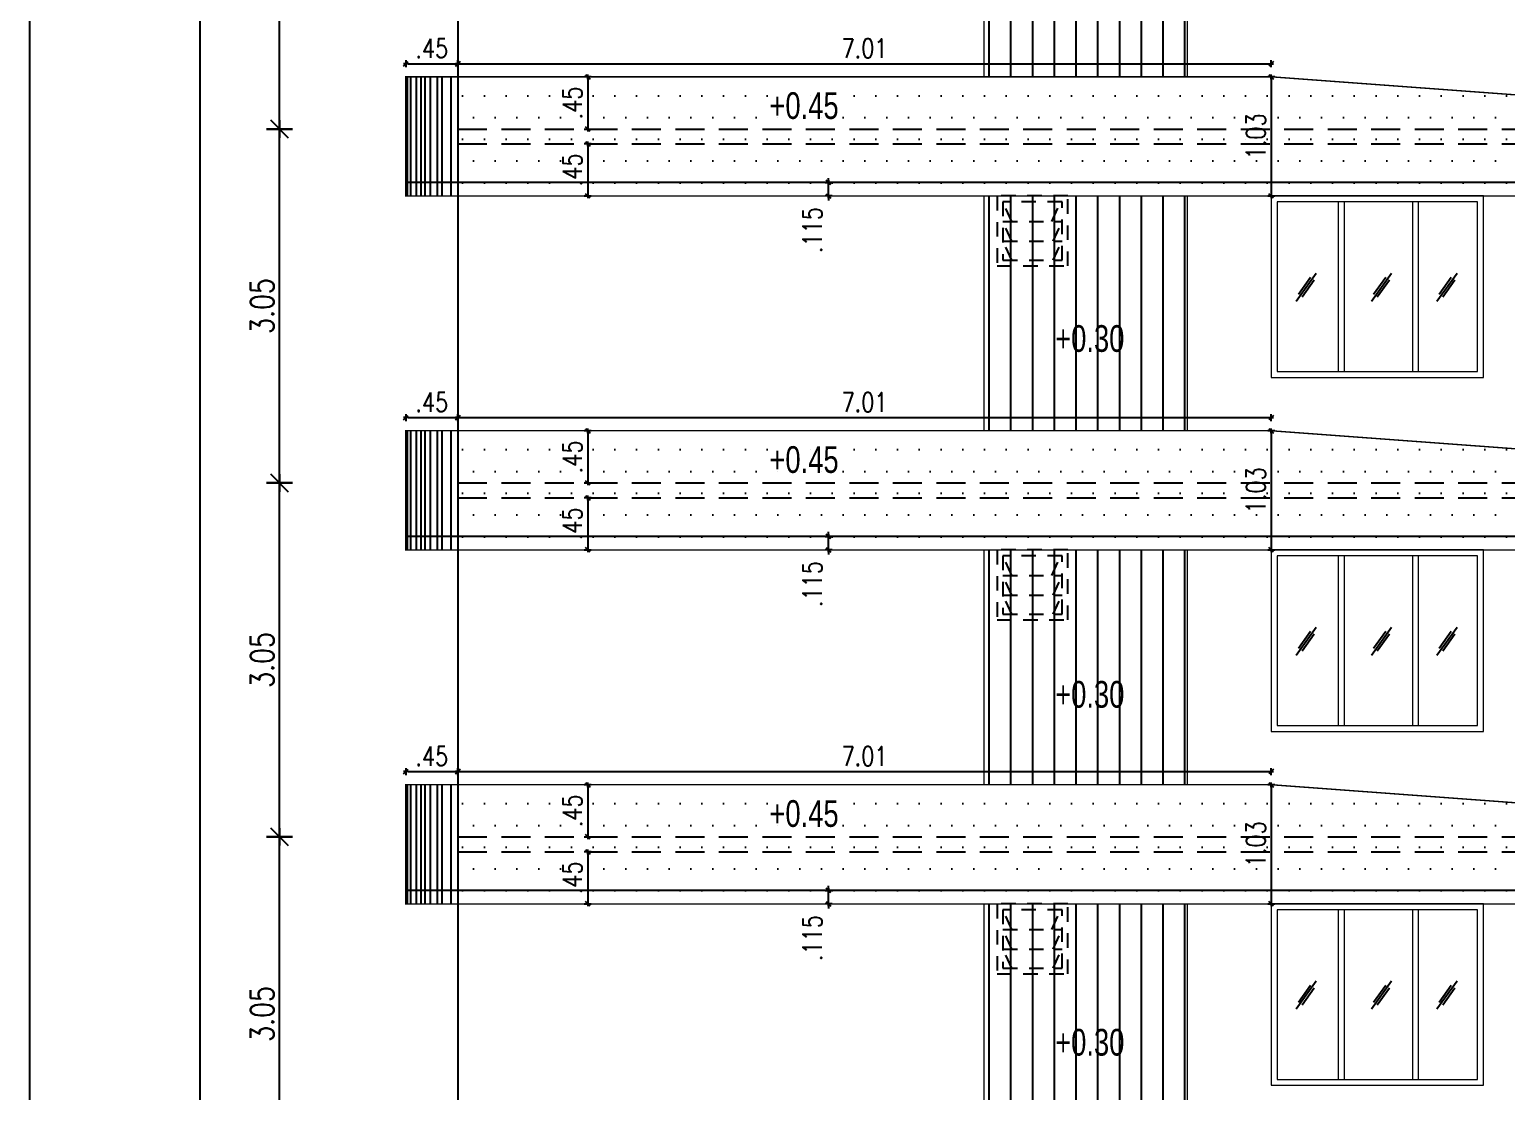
# Model space of a CAD drawing. Header units: inches. Extents: x 14331 to 14549, y 2557 to 2714.
# Drawn here: x 14498.24 to 14510.97, y 2676.19 to 2685.34 of the extents above; entities that cross this region are included whole.
import ezdxf
from ezdxf.enums import TextEntityAlignment as Align

# ---------------------------------------------------------------- set-up
doc = ezdxf.new("R2010")
doc.units = ezdxf.units.IN
doc.header["$LTSCALE"] = 0.25
doc.header["$MEASUREMENT"] = 0
doc.header["$PDMODE"] = 35
doc.linetypes.add('1', pattern=[0])
doc.linetypes.add('DASHEDX2', pattern=[1.5, 1, -0.5])
for name, color, linetype in [('dim-details', 7, 'Continuous'), ('ELE.PROJ.', 1, 'Continuous'), ('GLASS WINDOW', 251, '1'), ('hatch', 251, 'Continuous'), ('proj-internal', 1, 'DASHEDX2'), ('wall', 7, 'Continuous'), ('WORK TEX', 6, 'Continuous'), ('WORKING DIM', 7, 'Continuous')]:
    doc.layers.add(name, color=color, linetype=linetype)
doc.layers.add('WINDOW', color=106, linetype='Continuous', lineweight=13)
doc.styles.add('ARL', font='swisscl_0.ttf')
doc.styles.add('romans', font='romans.shx', dxfattribs={"width": 0.8})
doc.dimstyles.new('121', dxfattribs={"dimscale": 0.1, "dimtxt": 1.65, "dimasz": 0.2, "dimexe": 0.03125, "dimexo": 0.25, "dimgap": 0.5, "dimtad": 1, "dimzin": 4, "dimdsep": 46, "dimtxsty": 'romans', "dimblk1": 'MINITICK', "dimblk2": 'MINITICK', "dimsah": 1, "dimcen": 1, "dimse1": 1, "dimse2": 1, "dimclrd": 252, "dimclre": 256, "dimclrt": 7, "dimadec": 3, "dimazin": 0, "dimtfac": 0.8, "dimtix": 1, "dimtmove": 2, "dimatfit": 3, "dimfxl": 0, "dimtolj": 1, "dimtzin": 3, "dimarcsym": 0})
doc.dimstyles.new('minitick-100', dxfattribs={"dimscale": 0.1, "dimtxt": 2, "dimasz": 0.75, "dimexe": 0.03125, "dimexo": 0.25, "dimgap": 0.5, "dimtad": 1, "dimzin": 4, "dimdsep": 46, "dimtxsty": 'romans', "dimblk1": 'MINITICK', "dimblk2": 'MINITICK', "dimsah": 1, "dimcen": 1, "dimse1": 1, "dimse2": 1, "dimclrd": 252, "dimclre": 256, "dimclrt": 256, "dimadec": 3, "dimazin": 0, "dimtfac": 0.8, "dimtix": 1, "dimtmove": 2, "dimatfit": 3, "dimfxl": 0, "dimtolj": 1, "dimtzin": 3, "dimarcsym": 0})

# ---------------------------------------------------------------- blocks, each defined once
blk = doc.blocks.new('MINITICK')
at = {"color": 7}
for p, q in [((1, 1), (-1, -1)), ((-1, 0), (1, 0)), ((0, -1.5), (0, 1.5))]:
    blk.add_line(p, q, dxfattribs=at)
blk = doc.blocks.new('*D1898')
at = {"layer": 'Defpoints', "color": 0, "transparency": 16777216}
for p in [(14501.93, 2678.95), (14501.48, 2678.841), (14501.93, 2678.841)]:
    blk.add_point(p, dxfattribs=at)
at = {"layer": 'WORKING DIM', "color": 252, "lineweight": -2, "transparency": 16777216}
blk.add_line((14501.5, 2678.95), (14501.91, 2678.95), dxfattribs=at)
at = {"layer": 'WORKING DIM', "color": 252, "lineweight": -2, "transparency": 16777216, "xscale": 0.02, "yscale": 0.02, "zscale": 0.02, "rotation": 180}
blk.add_blockref('MINITICK', (14501.48, 2678.95), dxfattribs=at)
at = {"layer": 'WORKING DIM', "color": 252, "lineweight": -2, "transparency": 16777216, "xscale": 0.02, "yscale": 0.02, "zscale": 0.02}
blk.add_blockref('MINITICK', (14501.93, 2678.95), dxfattribs=at)
at = {"layer": 'WORKING DIM', "color": 7, "transparency": 16777216, "insert": (14501.705, 2679.083), "char_height": 0.165, "attachment_point": 5, "style": 'romans'}
blk.add_mtext('\\A1;.45', dxfattribs=at)
blk = doc.blocks.new('*D1904')
at = {"layer": 'Defpoints', "color": 0, "transparency": 16777216}
for p in [(14502.855, 2678.837), (14502.855, 2678.387), (14503.049, 2678.387)]:
    blk.add_point(p, dxfattribs=at)
at = {"layer": 'WORKING DIM', "color": 252, "lineweight": -2, "transparency": 16777216}
blk.add_line((14503.049, 2678.817), (14503.049, 2678.407), dxfattribs=at)
at = {"layer": 'WORKING DIM', "color": 252, "lineweight": -2, "transparency": 16777216, "xscale": 0.02, "yscale": 0.02, "zscale": 0.02}
for p, rotation in [((14503.049, 2678.837), 90), ((14503.049, 2678.387), 270)]:
    blk.add_blockref('MINITICK', p, dxfattribs=dict(at, rotation=rotation))
at = {"layer": 'WORKING DIM', "color": 7, "transparency": 16777216, "insert": (14502.917, 2678.612), "char_height": 0.165, "attachment_point": 5, "rotation": 90, "style": 'romans'}
blk.add_mtext('\\A1;.45', dxfattribs=at)
blk = doc.blocks.new('*D1905')
at = {"layer": 'Defpoints', "color": 0, "transparency": 16777216}
for p in [(14503.293, 2678.26), (14503.049, 2677.81), (14503.293, 2677.81)]:
    blk.add_point(p, dxfattribs=at)
at = {"layer": 'WORKING DIM', "color": 252, "lineweight": -2, "transparency": 16777216}
blk.add_line((14503.049, 2678.24), (14503.049, 2677.83), dxfattribs=at)
at = {"layer": 'WORKING DIM', "color": 252, "lineweight": -2, "transparency": 16777216, "xscale": 0.02, "yscale": 0.02, "zscale": 0.02}
for p, rotation in [((14503.049, 2678.26), 90), ((14503.049, 2677.81), 270)]:
    blk.add_blockref('MINITICK', p, dxfattribs=dict(at, rotation=rotation))
at = {"layer": 'WORKING DIM', "color": 7, "transparency": 16777216, "insert": (14502.917, 2678.035), "char_height": 0.165, "attachment_point": 5, "rotation": 90, "style": 'romans'}
blk.add_mtext('\\A1;.45', dxfattribs=at)
blk = doc.blocks.new('*D1899')
at = {"layer": 'Defpoints', "color": 0, "transparency": 16777216}
for p in [(14505.126, 2677.925), (14505.325, 2677.925), (14505.325, 2677.81)]:
    blk.add_point(p, dxfattribs=at)
at = {"layer": 'WORKING DIM', "color": 252, "lineweight": -2, "transparency": 16777216}
for p, q in [((14505.126, 2677.945), (14505.126, 2677.965)), ((14505.126, 2677.81), (14505.126, 2677.925)), ((14505.126, 2677.79), (14505.126, 2677.77))]:
    blk.add_line(p, q, dxfattribs=at)
at = {"layer": 'WORKING DIM', "color": 252, "lineweight": -2, "transparency": 16777216, "xscale": 0.02, "yscale": 0.02, "zscale": 0.02}
for p, rotation in [((14505.126, 2677.925), 270), ((14505.126, 2677.81), 90)]:
    blk.add_blockref('MINITICK', p, dxfattribs=dict(at, rotation=rotation))
at = {"layer": 'WORKING DIM', "color": 7, "transparency": 16777216, "insert": (14504.986, 2677.516), "char_height": 0.165, "attachment_point": 5, "rotation": 90, "style": 'romans'}
blk.add_mtext('\\A1;.115', dxfattribs=at)
blk = doc.blocks.new('*D1906')
at = {"layer": 'Defpoints', "color": 0, "transparency": 16777216}
for p in [(14508.943, 2678.837), (14508.943, 2677.81), (14508.943, 2677.81)]:
    blk.add_point(p, dxfattribs=at)
at = {"layer": 'WORKING DIM', "color": 252, "lineweight": -2, "transparency": 16777216}
blk.add_line((14508.943, 2678.817), (14508.943, 2677.83), dxfattribs=at)
at = {"layer": 'WORKING DIM', "color": 252, "lineweight": -2, "transparency": 16777216, "xscale": 0.02, "yscale": 0.02, "zscale": 0.02}
for p, rotation in [((14508.943, 2678.837), 90), ((14508.943, 2677.81), 270)]:
    blk.add_blockref('MINITICK', p, dxfattribs=dict(at, rotation=rotation))
at = {"layer": 'WORKING DIM', "color": 7, "transparency": 16777216, "insert": (14508.81, 2678.324), "char_height": 0.165, "attachment_point": 5, "rotation": 90, "style": 'romans'}
blk.add_mtext('\\A1;1.03', dxfattribs=at)
blk = doc.blocks.new('*D1913')
at = {"layer": 'Defpoints', "color": 0, "transparency": 16777216}
for p in [(14501.93, 2682), (14501.48, 2681.891), (14501.93, 2681.891)]:
    blk.add_point(p, dxfattribs=at)
at = {"layer": 'WORKING DIM', "color": 252, "lineweight": -2, "transparency": 16777216}
blk.add_line((14501.5, 2682), (14501.91, 2682), dxfattribs=at)
at = {"layer": 'WORKING DIM', "color": 252, "lineweight": -2, "transparency": 16777216, "xscale": 0.02, "yscale": 0.02, "zscale": 0.02, "rotation": 180}
blk.add_blockref('MINITICK', (14501.48, 2682), dxfattribs=at)
at = {"layer": 'WORKING DIM', "color": 252, "lineweight": -2, "transparency": 16777216, "xscale": 0.02, "yscale": 0.02, "zscale": 0.02}
blk.add_blockref('MINITICK', (14501.93, 2682), dxfattribs=at)
at = {"layer": 'WORKING DIM', "color": 7, "transparency": 16777216, "insert": (14501.705, 2682.133), "char_height": 0.165, "attachment_point": 5, "style": 'romans'}
blk.add_mtext('\\A1;.45', dxfattribs=at)
blk = doc.blocks.new('*D1919')
at = {"layer": 'Defpoints', "color": 0, "transparency": 16777216}
for p in [(14502.855, 2681.887), (14502.855, 2681.437), (14503.049, 2681.437)]:
    blk.add_point(p, dxfattribs=at)
at = {"layer": 'WORKING DIM', "color": 252, "lineweight": -2, "transparency": 16777216}
blk.add_line((14503.049, 2681.867), (14503.049, 2681.457), dxfattribs=at)
at = {"layer": 'WORKING DIM', "color": 252, "lineweight": -2, "transparency": 16777216, "xscale": 0.02, "yscale": 0.02, "zscale": 0.02}
for p, rotation in [((14503.049, 2681.887), 90), ((14503.049, 2681.437), 270)]:
    blk.add_blockref('MINITICK', p, dxfattribs=dict(at, rotation=rotation))
at = {"layer": 'WORKING DIM', "color": 7, "transparency": 16777216, "insert": (14502.917, 2681.662), "char_height": 0.165, "attachment_point": 5, "rotation": 90, "style": 'romans'}
blk.add_mtext('\\A1;.45', dxfattribs=at)
blk = doc.blocks.new('*D1920')
at = {"layer": 'Defpoints', "color": 0, "transparency": 16777216}
for p in [(14503.293, 2681.31), (14503.049, 2680.86), (14503.293, 2680.86)]:
    blk.add_point(p, dxfattribs=at)
at = {"layer": 'WORKING DIM', "color": 252, "lineweight": -2, "transparency": 16777216}
blk.add_line((14503.049, 2681.29), (14503.049, 2680.88), dxfattribs=at)
at = {"layer": 'WORKING DIM', "color": 252, "lineweight": -2, "transparency": 16777216, "xscale": 0.02, "yscale": 0.02, "zscale": 0.02}
for p, rotation in [((14503.049, 2681.31), 90), ((14503.049, 2680.86), 270)]:
    blk.add_blockref('MINITICK', p, dxfattribs=dict(at, rotation=rotation))
at = {"layer": 'WORKING DIM', "color": 7, "transparency": 16777216, "insert": (14502.917, 2681.085), "char_height": 0.165, "attachment_point": 5, "rotation": 90, "style": 'romans'}
blk.add_mtext('\\A1;.45', dxfattribs=at)
blk = doc.blocks.new('*D1914')
at = {"layer": 'Defpoints', "color": 0, "transparency": 16777216}
for p in [(14505.126, 2680.975), (14505.325, 2680.975), (14505.325, 2680.86)]:
    blk.add_point(p, dxfattribs=at)
at = {"layer": 'WORKING DIM', "color": 252, "lineweight": -2, "transparency": 16777216}
for p, q in [((14505.126, 2680.995), (14505.126, 2681.015)), ((14505.126, 2680.86), (14505.126, 2680.975)), ((14505.126, 2680.84), (14505.126, 2680.82))]:
    blk.add_line(p, q, dxfattribs=at)
at = {"layer": 'WORKING DIM', "color": 252, "lineweight": -2, "transparency": 16777216, "xscale": 0.02, "yscale": 0.02, "zscale": 0.02}
for p, rotation in [((14505.126, 2680.975), 270), ((14505.126, 2680.86), 90)]:
    blk.add_blockref('MINITICK', p, dxfattribs=dict(at, rotation=rotation))
at = {"layer": 'WORKING DIM', "color": 7, "transparency": 16777216, "insert": (14504.986, 2680.566), "char_height": 0.165, "attachment_point": 5, "rotation": 90, "style": 'romans'}
blk.add_mtext('\\A1;.115', dxfattribs=at)
blk = doc.blocks.new('*D1921')
at = {"layer": 'Defpoints', "color": 0, "transparency": 16777216}
for p in [(14508.943, 2681.887), (14508.943, 2680.86), (14508.943, 2680.86)]:
    blk.add_point(p, dxfattribs=at)
at = {"layer": 'WORKING DIM', "color": 252, "lineweight": -2, "transparency": 16777216}
blk.add_line((14508.943, 2681.867), (14508.943, 2680.88), dxfattribs=at)
at = {"layer": 'WORKING DIM', "color": 252, "lineweight": -2, "transparency": 16777216, "xscale": 0.02, "yscale": 0.02, "zscale": 0.02}
for p, rotation in [((14508.943, 2681.887), 90), ((14508.943, 2680.86), 270)]:
    blk.add_blockref('MINITICK', p, dxfattribs=dict(at, rotation=rotation))
at = {"layer": 'WORKING DIM', "color": 7, "transparency": 16777216, "insert": (14508.81, 2681.374), "char_height": 0.165, "attachment_point": 5, "rotation": 90, "style": 'romans'}
blk.add_mtext('\\A1;1.03', dxfattribs=at)
blk = doc.blocks.new('*D1928')
at = {"layer": 'Defpoints', "color": 0, "transparency": 16777216}
for p in [(14501.93, 2685.05), (14501.48, 2684.941), (14501.93, 2684.941)]:
    blk.add_point(p, dxfattribs=at)
at = {"layer": 'WORKING DIM', "color": 252, "lineweight": -2, "transparency": 16777216}
blk.add_line((14501.5, 2685.05), (14501.91, 2685.05), dxfattribs=at)
at = {"layer": 'WORKING DIM', "color": 252, "lineweight": -2, "transparency": 16777216, "xscale": 0.02, "yscale": 0.02, "zscale": 0.02, "rotation": 180}
blk.add_blockref('MINITICK', (14501.48, 2685.05), dxfattribs=at)
at = {"layer": 'WORKING DIM', "color": 252, "lineweight": -2, "transparency": 16777216, "xscale": 0.02, "yscale": 0.02, "zscale": 0.02}
blk.add_blockref('MINITICK', (14501.93, 2685.05), dxfattribs=at)
at = {"layer": 'WORKING DIM', "color": 7, "transparency": 16777216, "insert": (14501.705, 2685.183), "char_height": 0.165, "attachment_point": 5, "style": 'romans'}
blk.add_mtext('\\A1;.45', dxfattribs=at)
blk = doc.blocks.new('*D1934')
at = {"layer": 'Defpoints', "color": 0, "transparency": 16777216}
for p in [(14502.855, 2684.937), (14502.855, 2684.487), (14503.049, 2684.487)]:
    blk.add_point(p, dxfattribs=at)
at = {"layer": 'WORKING DIM', "color": 252, "lineweight": -2, "transparency": 16777216}
blk.add_line((14503.049, 2684.917), (14503.049, 2684.507), dxfattribs=at)
at = {"layer": 'WORKING DIM', "color": 252, "lineweight": -2, "transparency": 16777216, "xscale": 0.02, "yscale": 0.02, "zscale": 0.02}
for p, rotation in [((14503.049, 2684.937), 90), ((14503.049, 2684.487), 270)]:
    blk.add_blockref('MINITICK', p, dxfattribs=dict(at, rotation=rotation))
at = {"layer": 'WORKING DIM', "color": 7, "transparency": 16777216, "insert": (14502.917, 2684.712), "char_height": 0.165, "attachment_point": 5, "rotation": 90, "style": 'romans'}
blk.add_mtext('\\A1;.45', dxfattribs=at)
blk = doc.blocks.new('*D1935')
at = {"layer": 'Defpoints', "color": 0, "transparency": 16777216}
for p in [(14503.293, 2684.36), (14503.049, 2683.91), (14503.293, 2683.91)]:
    blk.add_point(p, dxfattribs=at)
at = {"layer": 'WORKING DIM', "color": 252, "lineweight": -2, "transparency": 16777216}
blk.add_line((14503.049, 2684.34), (14503.049, 2683.93), dxfattribs=at)
at = {"layer": 'WORKING DIM', "color": 252, "lineweight": -2, "transparency": 16777216, "xscale": 0.02, "yscale": 0.02, "zscale": 0.02}
for p, rotation in [((14503.049, 2684.36), 90), ((14503.049, 2683.91), 270)]:
    blk.add_blockref('MINITICK', p, dxfattribs=dict(at, rotation=rotation))
at = {"layer": 'WORKING DIM', "color": 7, "transparency": 16777216, "insert": (14502.917, 2684.135), "char_height": 0.165, "attachment_point": 5, "rotation": 90, "style": 'romans'}
blk.add_mtext('\\A1;.45', dxfattribs=at)
blk = doc.blocks.new('*D1929')
at = {"layer": 'Defpoints', "color": 0, "transparency": 16777216}
for p in [(14505.126, 2684.025), (14505.325, 2684.025), (14505.325, 2683.91)]:
    blk.add_point(p, dxfattribs=at)
at = {"layer": 'WORKING DIM', "color": 252, "lineweight": -2, "transparency": 16777216}
for p, q in [((14505.126, 2684.045), (14505.126, 2684.065)), ((14505.126, 2683.91), (14505.126, 2684.025)), ((14505.126, 2683.89), (14505.126, 2683.87))]:
    blk.add_line(p, q, dxfattribs=at)
at = {"layer": 'WORKING DIM', "color": 252, "lineweight": -2, "transparency": 16777216, "xscale": 0.02, "yscale": 0.02, "zscale": 0.02}
for p, rotation in [((14505.126, 2684.025), 270), ((14505.126, 2683.91), 90)]:
    blk.add_blockref('MINITICK', p, dxfattribs=dict(at, rotation=rotation))
at = {"layer": 'WORKING DIM', "color": 7, "transparency": 16777216, "insert": (14504.986, 2683.616), "char_height": 0.165, "attachment_point": 5, "rotation": 90, "style": 'romans'}
blk.add_mtext('\\A1;.115', dxfattribs=at)
blk = doc.blocks.new('*D1936')
at = {"layer": 'Defpoints', "color": 0, "transparency": 16777216}
for p in [(14508.943, 2684.937), (14508.943, 2683.91), (14508.943, 2683.91)]:
    blk.add_point(p, dxfattribs=at)
at = {"layer": 'WORKING DIM', "color": 252, "lineweight": -2, "transparency": 16777216}
blk.add_line((14508.943, 2684.917), (14508.943, 2683.93), dxfattribs=at)
at = {"layer": 'WORKING DIM', "color": 252, "lineweight": -2, "transparency": 16777216, "xscale": 0.02, "yscale": 0.02, "zscale": 0.02}
for p, rotation in [((14508.943, 2684.937), 90), ((14508.943, 2683.91), 270)]:
    blk.add_blockref('MINITICK', p, dxfattribs=dict(at, rotation=rotation))
at = {"layer": 'WORKING DIM', "color": 7, "transparency": 16777216, "insert": (14508.81, 2684.424), "char_height": 0.165, "attachment_point": 5, "rotation": 90, "style": 'romans'}
blk.add_mtext('\\A1;1.03', dxfattribs=at)
blk = doc.blocks.new('*D1976')
at = {"layer": 'Defpoints', "color": 0, "transparency": 16777216}
for p in [(14500.393, 2678.387), (14502.436, 2678.387), (14502.436, 2675.337)]:
    blk.add_point(p, dxfattribs=at)
at = {"layer": 'dim-details', "color": 252, "lineweight": -2, "transparency": 16777216}
blk.add_line((14500.393, 2675.412), (14500.393, 2678.312), dxfattribs=at)
at = {"layer": 'dim-details', "color": 252, "lineweight": -2, "transparency": 16777216, "xscale": 0.07500000000000001, "yscale": 0.07500000000000001, "zscale": 0.07500000000000001}
for p, rotation in [((14500.393, 2678.387), 90), ((14500.393, 2675.337), 270)]:
    blk.add_blockref('MINITICK', p, dxfattribs=dict(at, rotation=rotation))
at = {"layer": 'dim-details', "transparency": 16777216, "insert": (14500.243, 2676.862), "char_height": 0.2, "attachment_point": 5, "rotation": 90, "style": 'romans'}
blk.add_mtext('\\A1;3.05', dxfattribs=at)
blk = doc.blocks.new('*D1977')
at = {"layer": 'Defpoints', "color": 0, "transparency": 16777216}
for p in [(14500.393, 2681.437), (14502.389, 2681.437), (14502.389, 2678.387)]:
    blk.add_point(p, dxfattribs=at)
at = {"layer": 'dim-details', "color": 252, "lineweight": -2, "transparency": 16777216}
blk.add_line((14500.393, 2678.462), (14500.393, 2681.362), dxfattribs=at)
at = {"layer": 'dim-details', "color": 252, "lineweight": -2, "transparency": 16777216, "xscale": 0.07500000000000001, "yscale": 0.07500000000000001, "zscale": 0.07500000000000001}
for p, rotation in [((14500.393, 2681.437), 90), ((14500.393, 2678.387), 270)]:
    blk.add_blockref('MINITICK', p, dxfattribs=dict(at, rotation=rotation))
at = {"layer": 'dim-details', "transparency": 16777216, "insert": (14500.243, 2679.912), "char_height": 0.2, "attachment_point": 5, "rotation": 90, "style": 'romans'}
blk.add_mtext('\\A1;3.05', dxfattribs=at)
blk = doc.blocks.new('*D1978')
at = {"layer": 'Defpoints', "color": 0, "transparency": 16777216}
for p in [(14500.393, 2684.487), (14502.389, 2684.487), (14502.389, 2681.437)]:
    blk.add_point(p, dxfattribs=at)
at = {"layer": 'dim-details', "color": 252, "lineweight": -2, "transparency": 16777216}
blk.add_line((14500.393, 2681.512), (14500.393, 2684.412), dxfattribs=at)
at = {"layer": 'dim-details', "color": 252, "lineweight": -2, "transparency": 16777216, "xscale": 0.07500000000000001, "yscale": 0.07500000000000001, "zscale": 0.07500000000000001}
for p, rotation in [((14500.393, 2684.487), 90), ((14500.393, 2681.437), 270)]:
    blk.add_blockref('MINITICK', p, dxfattribs=dict(at, rotation=rotation))
at = {"layer": 'dim-details', "transparency": 16777216, "insert": (14500.243, 2682.962), "char_height": 0.2, "attachment_point": 5, "rotation": 90, "style": 'romans'}
blk.add_mtext('\\A1;3.05', dxfattribs=at)
blk = doc.blocks.new('*D1979')
at = {"layer": 'Defpoints', "color": 0, "transparency": 16777216}
for p in [(14500.393, 2687.537), (14502.389, 2687.537), (14502.389, 2684.487)]:
    blk.add_point(p, dxfattribs=at)
at = {"layer": 'dim-details', "color": 252, "lineweight": -2, "transparency": 16777216}
blk.add_line((14500.393, 2684.562), (14500.393, 2687.462), dxfattribs=at)
at = {"layer": 'dim-details', "color": 252, "lineweight": -2, "transparency": 16777216, "xscale": 0.07500000000000001, "yscale": 0.07500000000000001, "zscale": 0.07500000000000001}
for p, rotation in [((14500.393, 2687.537), 90), ((14500.393, 2684.487), 270)]:
    blk.add_blockref('MINITICK', p, dxfattribs=dict(at, rotation=rotation))
at = {"layer": 'dim-details', "transparency": 16777216, "insert": (14500.243, 2686.012), "char_height": 0.2, "attachment_point": 5, "rotation": 90, "style": 'romans'}
blk.add_mtext('\\A1;3.05', dxfattribs=at)
blk = doc.blocks.new('*D1982')
at = {"layer": 'Defpoints', "color": 0, "transparency": 16777216}
for p in [(14499.708, 2690.587), (14502.979, 2690.587), (14501.43, 2650.61)]:
    blk.add_point(p, dxfattribs=at)
at = {"layer": 'dim-details', "color": 252, "lineweight": -2, "transparency": 16777216}
blk.add_line((14499.708, 2650.685), (14499.708, 2690.512), dxfattribs=at)
at = {"layer": 'dim-details', "color": 252, "lineweight": -2, "transparency": 16777216, "xscale": 0.07500000000000001, "yscale": 0.07500000000000001, "zscale": 0.07500000000000001}
for p, rotation in [((14499.708, 2690.587), 90), ((14499.708, 2650.61), 270)]:
    blk.add_blockref('MINITICK', p, dxfattribs=dict(at, rotation=rotation))
at = {"layer": 'dim-details', "transparency": 16777216, "insert": (14499.558, 2670.599), "char_height": 0.2, "attachment_point": 5, "rotation": 90, "style": 'romans'}
blk.add_mtext('\\A1;39.98', dxfattribs=at)
blk = doc.blocks.new('*D2000')
at = {"layer": 'Defpoints', "color": 0, "transparency": 16777216}
for p in [(14508.943, 2678.95), (14501.93, 2678.837), (14508.943, 2678.837)]:
    blk.add_point(p, dxfattribs=at)
at = {"layer": 'WORKING DIM', "color": 252, "lineweight": -2, "transparency": 16777216}
blk.add_line((14501.95, 2678.95), (14508.923, 2678.95), dxfattribs=at)
at = {"layer": 'WORKING DIM', "color": 252, "lineweight": -2, "transparency": 16777216, "xscale": 0.02, "yscale": 0.02, "zscale": 0.02, "rotation": 180}
blk.add_blockref('MINITICK', (14501.93, 2678.95), dxfattribs=at)
at = {"layer": 'WORKING DIM', "color": 252, "lineweight": -2, "transparency": 16777216, "xscale": 0.02, "yscale": 0.02, "zscale": 0.02}
blk.add_blockref('MINITICK', (14508.943, 2678.95), dxfattribs=at)
at = {"layer": 'WORKING DIM', "color": 7, "transparency": 16777216, "insert": (14505.436, 2679.083), "char_height": 0.165, "attachment_point": 5, "style": 'romans'}
blk.add_mtext('\\A1;7.01', dxfattribs=at)
blk = doc.blocks.new('*D2002')
at = {"layer": 'Defpoints', "color": 0, "transparency": 16777216}
for p in [(14508.943, 2682), (14501.93, 2681.887), (14508.943, 2681.887)]:
    blk.add_point(p, dxfattribs=at)
at = {"layer": 'WORKING DIM', "color": 252, "lineweight": -2, "transparency": 16777216}
blk.add_line((14501.95, 2682), (14508.923, 2682), dxfattribs=at)
at = {"layer": 'WORKING DIM', "color": 252, "lineweight": -2, "transparency": 16777216, "xscale": 0.02, "yscale": 0.02, "zscale": 0.02, "rotation": 180}
blk.add_blockref('MINITICK', (14501.93, 2682), dxfattribs=at)
at = {"layer": 'WORKING DIM', "color": 252, "lineweight": -2, "transparency": 16777216, "xscale": 0.02, "yscale": 0.02, "zscale": 0.02}
blk.add_blockref('MINITICK', (14508.943, 2682), dxfattribs=at)
at = {"layer": 'WORKING DIM', "color": 7, "transparency": 16777216, "insert": (14505.436, 2682.133), "char_height": 0.165, "attachment_point": 5, "style": 'romans'}
blk.add_mtext('\\A1;7.01', dxfattribs=at)
blk = doc.blocks.new('*D2004')
at = {"layer": 'Defpoints', "color": 0, "transparency": 16777216}
for p in [(14508.943, 2685.05), (14501.93, 2684.937), (14508.943, 2684.937)]:
    blk.add_point(p, dxfattribs=at)
at = {"layer": 'WORKING DIM', "color": 252, "lineweight": -2, "transparency": 16777216}
blk.add_line((14501.95, 2685.05), (14508.923, 2685.05), dxfattribs=at)
at = {"layer": 'WORKING DIM', "color": 252, "lineweight": -2, "transparency": 16777216, "xscale": 0.02, "yscale": 0.02, "zscale": 0.02, "rotation": 180}
blk.add_blockref('MINITICK', (14501.93, 2685.05), dxfattribs=at)
at = {"layer": 'WORKING DIM', "color": 252, "lineweight": -2, "transparency": 16777216, "xscale": 0.02, "yscale": 0.02, "zscale": 0.02}
blk.add_blockref('MINITICK', (14508.943, 2685.05), dxfattribs=at)
at = {"layer": 'WORKING DIM', "color": 7, "transparency": 16777216, "insert": (14505.436, 2685.183), "char_height": 0.165, "attachment_point": 5, "style": 'romans'}
blk.add_mtext('\\A1;7.01', dxfattribs=at)

msp = doc.modelspace()

# ---------------------------------------------------------------- hatches: boundary and pattern name
at = {"layer": 'hatch'}
h = msp.add_hatch(dxfattribs=at)
h.set_pattern_fill('ANSI31', color=36, scale=1.5, angle=45)
h.set_pattern_definition([(90, (-332.42704, 47.77431), (-0.1875, 3e-17), [])])
h.paths.add_polyline_path([(14508.218, 2686.96), (14506.465, 2686.96), (14506.465, 2684.937), (14508.218, 2684.937)])
at = {"layer": 'hatch', "true_color": 0xc7b399}
h = msp.add_hatch(dxfattribs=at)
h.set_pattern_fill('DOTS', color=253, scale=3)
h.set_pattern_definition([(0, (-346.71688, 47.77428), (0.09375, 0.1875), [0, -0.1875])])
h.paths.add_polyline_path([(14515.04, 2684.487), (14508.943, 2684.937), (14501.93, 2684.937), (14501.93, 2683.91), (14515.04, 2683.91)])
at = {"layer": 'hatch'}
h = msp.add_hatch(dxfattribs=at)
h.set_pattern_fill('ANSI31', color=36, scale=1.5, angle=45)
h.set_pattern_definition([(90, (-332.42704, 44.72428), (-0.1875, 3e-17), [])])
h.paths.add_polyline_path([(14508.218, 2683.91), (14506.465, 2683.91), (14506.465, 2681.887), (14508.218, 2681.887)])
at = {"layer": 'hatch', "true_color": 0xc7b399}
h = msp.add_hatch(dxfattribs=at)
h.set_pattern_fill('DOTS', color=253, scale=3)
h.set_pattern_definition([(0, (-346.71688, 44.72428), (0.09375, 0.1875), [0, -0.1875])])
h.paths.add_polyline_path([(14515.04, 2681.437), (14508.943, 2681.887), (14501.93, 2681.887), (14501.93, 2680.86), (14515.04, 2680.86)])
at = {"layer": 'hatch'}
h = msp.add_hatch(dxfattribs=at)
h.set_pattern_fill('ANSI31', color=36, scale=1.5, angle=45)
h.set_pattern_definition([(90, (-332.42704, 41.67428), (-0.1875, 3e-17), [])])
h.paths.add_polyline_path([(14508.218, 2680.86), (14506.465, 2680.86), (14506.465, 2678.837), (14508.218, 2678.837)])
at = {"layer": 'hatch', "true_color": 0xc7b399}
h = msp.add_hatch(dxfattribs=at)
h.set_pattern_fill('DOTS', color=253, scale=3)
h.set_pattern_definition([(0, (-346.71688, 41.67428), (0.09375, 0.1875), [0, -0.1875])])
h.paths.add_polyline_path([(14515.04, 2678.387), (14508.943, 2678.837), (14501.93, 2678.837), (14501.93, 2677.81), (14515.04, 2677.81)])
at = {"layer": 'hatch'}
h = msp.add_hatch(dxfattribs=at)
h.set_pattern_fill('ANSI31', color=36, scale=1.5, angle=45)
h.set_pattern_definition([(90, (-332.42704, 38.62428), (-0.1875, 3e-17), [])])
h.paths.add_polyline_path([(14508.218, 2677.81), (14506.465, 2677.81), (14506.465, 2675.787), (14508.218, 2675.787)])

# ---------------------------------------------------------------- linework, layer by layer
at = {"layer": 'ELE.PROJ.', "color": 8}
for p, q in [((14501.492, 2684.941), (14501.492, 2683.91)), ((14501.521, 2684.941), (14501.521, 2683.91)), ((14501.57, 2684.941), (14501.57, 2683.91)), ((14501.611, 2684.941), (14501.611, 2683.91)), ((14501.644, 2684.941), (14501.644, 2683.91)), ((14501.69, 2684.941), (14501.69, 2683.91)), ((14501.751, 2684.941), (14501.751, 2683.91)), ((14501.791, 2684.941), (14501.791, 2683.91)), ((14501.869, 2684.941), (14501.869, 2683.91)), ((14501.492, 2681.891), (14501.492, 2680.86)), ((14501.521, 2681.891), (14501.521, 2680.86)), ((14501.57, 2681.891), (14501.57, 2680.86)), ((14501.611, 2681.891), (14501.611, 2680.86)), ((14501.644, 2681.891), (14501.644, 2680.86)), ((14501.69, 2681.891), (14501.69, 2680.86)), ((14501.751, 2681.891), (14501.751, 2680.86)), ((14501.791, 2681.891), (14501.791, 2680.86)), ((14501.869, 2681.891), (14501.869, 2680.86)), ((14501.492, 2678.841), (14501.492, 2677.81)), ((14501.521, 2678.841), (14501.521, 2677.81)), ((14501.57, 2678.841), (14501.57, 2677.81)), ((14501.611, 2678.841), (14501.611, 2677.81)), ((14501.644, 2678.841), (14501.644, 2677.81)), ((14501.69, 2678.841), (14501.69, 2677.81)), ((14501.751, 2678.841), (14501.751, 2677.81)), ((14501.791, 2678.841), (14501.791, 2677.81)), ((14501.869, 2678.841), (14501.869, 2677.81))]:
    msp.add_line(p, q, dxfattribs=at)
at = {"layer": 'ELE.PROJ.'}
for p, q in [((14515.04, 2684.025), (14501.48, 2684.025)), ((14515.04, 2680.975), (14501.48, 2680.975)), ((14515.04, 2677.925), (14501.48, 2677.925))]:
    msp.add_line(p, q, dxfattribs=at)
at = {"layer": 'ELE.PROJ.', "color": 36, "const_width": 0.012}
for points in [[(14506.465, 2686.96), (14508.218, 2686.96), (14508.218, 2684.937), (14506.465, 2684.937)], [(14506.465, 2683.91), (14508.218, 2683.91), (14508.218, 2681.887), (14506.465, 2681.887)], [(14506.465, 2680.86), (14508.218, 2680.86), (14508.218, 2678.837), (14506.465, 2678.837)], [(14506.465, 2677.81), (14508.218, 2677.81), (14508.218, 2675.787), (14506.465, 2675.787)]]:
    msp.add_lwpolyline(points, close=True, dxfattribs=at)
at = {"layer": 'ELE.PROJ.', "const_width": 0.012}
for points in [[(14515.04, 2683.91), (14515.04, 2684.487), (14508.943, 2684.937), (14501.48, 2684.937), (14501.48, 2683.91), (14515.04, 2683.91)], [(14515.04, 2680.86), (14515.04, 2681.437), (14508.943, 2681.887), (14501.48, 2681.887), (14501.48, 2680.86), (14515.04, 2680.86)], [(14515.04, 2677.81), (14515.04, 2678.387), (14508.943, 2678.837), (14501.48, 2678.837), (14501.48, 2677.81), (14515.04, 2677.81)]]:
    msp.add_lwpolyline(points, dxfattribs=at)
at = {"layer": 'GLASS WINDOW', "color": 4, "ltscale": 200}
for p, q in [((14509.331, 2683.243), (14509.158, 2683.002)), ((14509.281, 2683.207), (14509.176, 2683.061)), ((14509.98, 2683.243), (14509.806, 2683.002)), ((14509.93, 2683.207), (14509.825, 2683.061)), ((14510.545, 2683.243), (14510.371, 2683.002)), ((14510.494, 2683.207), (14510.389, 2683.061)), ((14509.313, 2683.184), (14509.208, 2683.038)), ((14509.962, 2683.184), (14509.857, 2683.038)), ((14510.526, 2683.184), (14510.421, 2683.038)), ((14509.331, 2680.193), (14509.158, 2679.952)), ((14509.281, 2680.157), (14509.176, 2680.011)), ((14509.98, 2680.193), (14509.806, 2679.952)), ((14509.93, 2680.157), (14509.825, 2680.011)), ((14510.545, 2680.193), (14510.371, 2679.952)), ((14510.494, 2680.157), (14510.389, 2680.011)), ((14509.313, 2680.134), (14509.208, 2679.988)), ((14509.962, 2680.134), (14509.857, 2679.988)), ((14510.526, 2680.134), (14510.421, 2679.988)), ((14509.331, 2677.143), (14509.158, 2676.902)), ((14509.281, 2677.107), (14509.176, 2676.961)), ((14509.313, 2677.084), (14509.208, 2676.938)), ((14509.98, 2677.143), (14509.806, 2676.902)), ((14509.93, 2677.107), (14509.825, 2676.961)), ((14509.962, 2677.084), (14509.857, 2676.938)), ((14510.545, 2677.143), (14510.371, 2676.902)), ((14510.494, 2677.107), (14510.389, 2676.961)), ((14510.526, 2677.084), (14510.421, 2676.938))]:
    msp.add_line(p, q, dxfattribs=at)
at = {"layer": 'proj-internal', "color": 251}
for p, q in [((14501.93, 2684.487), (14533.371, 2684.487)), ((14501.93, 2684.36), (14533.371, 2684.36)), ((14501.93, 2681.437), (14533.371, 2681.437)), ((14501.93, 2681.31), (14533.371, 2681.31)), ((14501.93, 2678.387), (14533.371, 2678.387)), ((14501.93, 2678.26), (14533.371, 2678.26))]:
    msp.add_line(p, q, dxfattribs=at)
at = {"layer": 'proj-internal', "color": 251, "ltscale": 0.5}
for p, q in [((14506.707, 2683.69), (14506.629, 2683.86)), ((14507.052, 2683.69), (14507.129, 2683.86)), ((14506.629, 2683.69), (14507.139, 2683.69)), ((14506.707, 2683.52), (14506.629, 2683.69)), ((14507.062, 2683.52), (14507.139, 2683.69)), ((14506.629, 2683.52), (14507.139, 2683.52)), ((14506.707, 2683.357), (14506.629, 2683.52)), ((14507.062, 2683.357), (14507.139, 2683.52)), ((14506.707, 2680.64), (14506.629, 2680.81)), ((14507.052, 2680.64), (14507.129, 2680.81)), ((14506.629, 2680.64), (14507.139, 2680.64)), ((14506.707, 2680.47), (14506.629, 2680.64)), ((14507.062, 2680.47), (14507.139, 2680.64)), ((14506.629, 2680.47), (14507.139, 2680.47)), ((14506.707, 2680.307), (14506.629, 2680.47)), ((14507.062, 2680.307), (14507.139, 2680.47)), ((14506.707, 2677.59), (14506.629, 2677.76)), ((14507.052, 2677.59), (14507.129, 2677.76)), ((14506.629, 2677.59), (14507.139, 2677.59)), ((14506.707, 2677.42), (14506.629, 2677.59)), ((14507.062, 2677.42), (14507.139, 2677.59)), ((14506.629, 2677.42), (14507.139, 2677.42)), ((14506.707, 2677.257), (14506.629, 2677.42)), ((14507.062, 2677.257), (14507.139, 2677.42))]:
    msp.add_line(p, q, dxfattribs=at)
for points in [[(14506.579, 2683.307), (14507.189, 2683.307), (14507.189, 2683.91), (14506.579, 2683.91)], [(14506.629, 2683.357), (14507.139, 2683.357), (14507.139, 2683.86), (14506.629, 2683.86)], [(14506.579, 2680.257), (14507.189, 2680.257), (14507.189, 2680.86), (14506.579, 2680.86)], [(14506.629, 2680.307), (14507.139, 2680.307), (14507.139, 2680.81), (14506.629, 2680.81)], [(14506.579, 2677.207), (14507.189, 2677.207), (14507.189, 2677.81), (14506.579, 2677.81)], [(14506.629, 2677.257), (14507.139, 2677.257), (14507.139, 2677.76), (14506.629, 2677.76)]]:
    msp.add_lwpolyline(points, close=True, dxfattribs=at)
at = {"layer": 'wall'}
msp.add_line((14501.93, 2691.737), (14501.93, 2650.61), dxfattribs=at)
msp.add_lwpolyline([(14536.405, 2697.058), (14498.237, 2697.058), (14498.237, 2643.083), (14536.405, 2643.083)], close=True, dxfattribs=at)
at = {"layer": 'WINDOW'}
for p, q in [((14509.52, 2683.86), (14509.52, 2682.397)), ((14509.57, 2683.86), (14509.57, 2682.397)), ((14510.159, 2683.86), (14510.159, 2682.397)), ((14510.209, 2683.86), (14510.209, 2682.397)), ((14509.52, 2680.81), (14509.52, 2679.347)), ((14509.57, 2680.81), (14509.57, 2679.347)), ((14510.159, 2680.81), (14510.159, 2679.347)), ((14510.209, 2680.81), (14510.209, 2679.347)), ((14509.52, 2677.76), (14509.52, 2676.297)), ((14509.57, 2677.76), (14509.57, 2676.297)), ((14510.159, 2677.76), (14510.159, 2676.297)), ((14510.209, 2677.76), (14510.209, 2676.297))]:
    msp.add_line(p, q, dxfattribs=at)
for points in [[(14508.943, 2682.347), (14510.771, 2682.347), (14510.771, 2683.91), (14508.943, 2683.91)], [(14508.993, 2682.397), (14510.721, 2682.397), (14510.721, 2683.86), (14508.993, 2683.86)], [(14508.943, 2679.297), (14510.771, 2679.297), (14510.771, 2680.86), (14508.943, 2680.86)], [(14508.993, 2679.347), (14510.721, 2679.347), (14510.721, 2680.81), (14508.993, 2680.81)], [(14508.943, 2676.247), (14510.771, 2676.247), (14510.771, 2677.81), (14508.943, 2677.81)], [(14508.993, 2676.297), (14510.721, 2676.297), (14510.721, 2677.76), (14508.993, 2677.76)]]:
    msp.add_lwpolyline(points, close=True, dxfattribs=at)

# ---------------------------------------------------------------- texts
at = {"layer": 'WORK TEX', "color": 7, "style": 'ARL'}
for s, p in [('+0.45 ', (14504.947, 2684.689)), ('+0.30', (14507.378, 2682.682)), ('+0.45 ', (14504.947, 2681.639)), ('+0.30', (14507.378, 2679.616)), ('+0.45 ', (14504.947, 2678.589)), ('+0.30', (14507.378, 2676.618))]:
    msp.add_text(s, height=0.23, dxfattribs=at).set_placement(p, align=Align.MIDDLE_CENTER)

# ---------------------------------------------------------------- dimensions: what is measured, and where the dimension line sits
at = {"layer": 'dim-details'}
for base, p1, p2, picture, middle in [((14499.708, 2690.587), (14501.43, 2650.61), (14502.979, 2690.587), '*D1982', (14499.558, 2670.599)), ((14500.393, 2687.537), (14502.389, 2684.487), (14502.389, 2687.537), '*D1979', (14500.243, 2686.012)), ((14500.393, 2684.487), (14502.389, 2681.437), (14502.389, 2684.487), '*D1978', (14500.243, 2682.962)), ((14500.393, 2681.437), (14502.389, 2678.387), (14502.389, 2681.437), '*D1977', (14500.243, 2679.912)), ((14500.393, 2678.387), (14502.436, 2675.337), (14502.436, 2678.387), '*D1976', (14500.243, 2676.862))]:
    dim = msp.add_linear_dim(base=base, p1=p1, p2=p2, angle=90, dimstyle='minitick-100', dxfattribs=at)
    dim.commit()
    dim.dimension.update_dxf_attribs({"geometry": picture, "text_midpoint": middle})
at = {"layer": 'WORKING DIM'}
for base, p1, p2, picture, middle in [((14501.93, 2685.05), (14501.48, 2684.941), (14501.93, 2684.941), '*D1928', (14501.705, 2685.183)), ((14508.943, 2685.05), (14501.93, 2684.937), (14508.943, 2684.937), '*D2004', (14505.436, 2685.183)), ((14501.93, 2682), (14501.48, 2681.891), (14501.93, 2681.891), '*D1913', (14501.705, 2682.133)), ((14508.943, 2682), (14501.93, 2681.887), (14508.943, 2681.887), '*D2002', (14505.436, 2682.133)), ((14501.93, 2678.95), (14501.48, 2678.841), (14501.93, 2678.841), '*D1898', (14501.705, 2679.083)), ((14508.943, 2678.95), (14501.93, 2678.837), (14508.943, 2678.837), '*D2000', (14505.436, 2679.083))]:
    dim = msp.add_linear_dim(base=base, p1=p1, p2=p2, dimstyle='121', override={"dimfxl": 0.18, "dimfxlon": 1}, dxfattribs=at)
    dim.commit()
    dim.dimension.update_dxf_attribs({"geometry": picture, "text_midpoint": middle})
for base, p1, p2, picture, middle in [((14503.049, 2684.487), (14502.855, 2684.937), (14502.855, 2684.487), '*D1934', (14502.917, 2684.712)), ((14508.943, 2683.91), (14508.943, 2684.937), (14508.943, 2683.91), '*D1936', (14508.81, 2684.424)), ((14503.049, 2683.91), (14503.293, 2684.36), (14503.293, 2683.91), '*D1935', (14502.917, 2684.135)), ((14503.049, 2681.437), (14502.855, 2681.887), (14502.855, 2681.437), '*D1919', (14502.917, 2681.662)), ((14508.943, 2680.86), (14508.943, 2681.887), (14508.943, 2680.86), '*D1921', (14508.81, 2681.374)), ((14503.049, 2680.86), (14503.293, 2681.31), (14503.293, 2680.86), '*D1920', (14502.917, 2681.085)), ((14503.049, 2678.387), (14502.855, 2678.837), (14502.855, 2678.387), '*D1904', (14502.917, 2678.612)), ((14508.943, 2677.81), (14508.943, 2678.837), (14508.943, 2677.81), '*D1906', (14508.81, 2678.324)), ((14503.049, 2677.81), (14503.293, 2678.26), (14503.293, 2677.81), '*D1905', (14502.917, 2678.035))]:
    dim = msp.add_linear_dim(base=base, p1=p1, p2=p2, angle=90, dimstyle='121', override={"dimfxl": 0.18, "dimfxlon": 1}, dxfattribs=at)
    dim.commit()
    dim.dimension.update_dxf_attribs({"geometry": picture, "text_midpoint": middle})
for base, p1, p2, picture, middle in [((14505.126, 2684.025), (14505.325, 2683.91), (14505.325, 2684.025), '*D1929', (14504.986, 2683.616)), ((14505.126, 2680.975), (14505.325, 2680.86), (14505.325, 2680.975), '*D1914', (14504.986, 2680.566)), ((14505.126, 2677.925), (14505.325, 2677.81), (14505.325, 2677.925), '*D1899', (14504.986, 2677.516))]:
    dim = msp.add_linear_dim(base=base, p1=p1, p2=p2, angle=90, text='.115', dimstyle='121', override={"dimfxl": 0.18, "dimfxlon": 1}, dxfattribs=at)
    dim.commit()
    dim.dimension.update_dxf_attribs({"geometry": picture, "text_midpoint": middle, "dimtype": 160})

doc.saveas('drawing.dxf')
